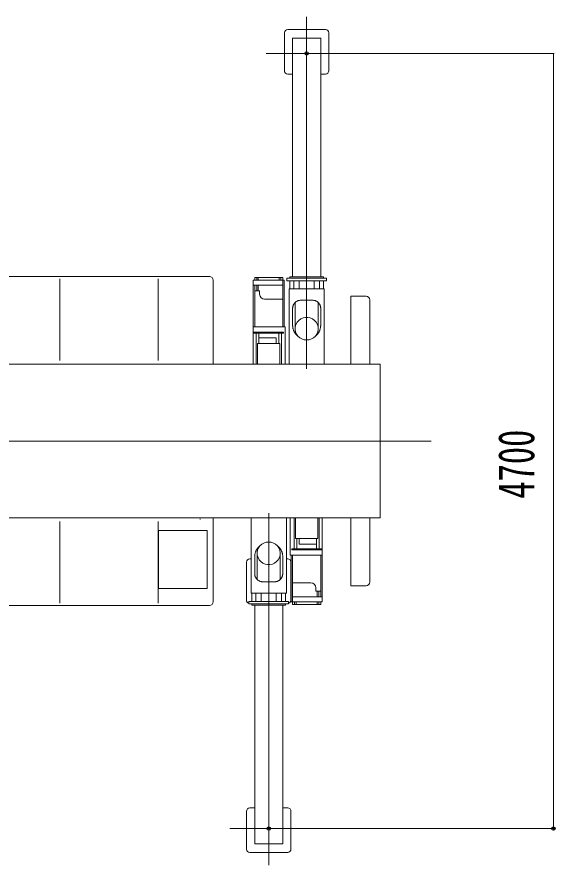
# Model space of a CAD drawing. Units: millimetres, scale not verified. Extents: x -25692 to 24490, y -16109 to 16085.
# Drawn here: x -21883 to -18621, y 9726 to 14868 of the extents above; entities that cross this region are included whole.
import ezdxf
from ezdxf.enums import TextEntityAlignment as Align

# ---------------------------------------------------------------- set-up
doc = ezdxf.new("R2010")
doc.units = ezdxf.units.MM
doc.header["$LTSCALE"] = 40
doc.header["$PDMODE"] = 32
doc.header["$PDSIZE"] = 20
doc.layers.add('0-0_0', color=7, linetype='Continuous', lineweight=18)
doc.layers.add('0-1_DEFPOINTS', color=7, linetype='Continuous')
doc.styles.add('ＭＳ ゴシック', font='')
doc.styles.get('ＭＳ ゴシック').set_extended_font_data('MS Gothic')

# ---------------------------------------------------------------- blocks, each defined once
blk = doc.blocks.new('D8')
at = {"layer": '0-0_0'}
for p, q in [((25603.66, 46262.5), (27102.42, 46262.5)), ((27097.92, 46258.3), (27097.92, 41566.7)), ((25373.66, 41562.5), (27102.42, 41562.5))]:
    blk.add_line(p, q, dxfattribs=at)
for points in [[(27097.22, 46258.3), (27098.62, 46258.3), (27097.92, 46262.5)], [(27097.22, 41566.7), (27098.62, 41566.7), (27097.92, 41562.5)]]:
    blk.add_solid(points, dxfattribs=at)
at = {"layer": '0-1_DEFPOINTS'}
for p in [(25602.1, 46262.5), (25372.1, 41562.5), (27097.92, 41562.5)]:
    blk.add_point(p, dxfattribs=at)
at = {"layer": '0-0_0', "style": 'ＭＳ ゴシック', "width": 0.7}
blk.add_text('4700', height=219.9, rotation=90, dxfattribs=at).set_placement((27047.92, 43562.5), align=Align.BOTTOM_LEFT)

msp = doc.modelspace()

# ---------------------------------------------------------------- linework, layer by layer
at = {"layer": '0-0_0', "color": 4}
for p, q in [((-20126.81, 14868.24), (-20126.81, 12735.84)), ((-20261.81, 14542.34), (-20261.81, 14772.34)), ((-20241.81, 14792.34), (-20011.81, 14792.34)), ((-19991.81, 14542.34), (-19991.81, 14772.34)), ((-20211.81, 13292.34), (-20211.81, 14740.24)), ((-20211.81, 14740.24), (-20041.81, 14740.24)), ((-20041.81, 13292.34), (-20041.81, 14740.24)), ((-20371.41, 14647.34), (-19891.21, 14647.34)), ((-20241.81, 14522.34), (-20211.81, 14522.34)), ((-20041.81, 14522.34), (-20011.81, 14522.34)), ((-20450.31, 13272.34), (-20263.31, 13272.34)), ((-20450.31, 12763.34), (-20450.31, 13272.34)), ((-20441.81, 13272.34), (-20441.81, 13289.34)), ((-20429.81, 13272.34), (-20429.81, 13289.34)), ((-20420.81, 13272.34), (-20420.81, 13289.34)), ((-20292.81, 13272.34), (-20292.81, 13289.34)), ((-20283.81, 13272.34), (-20283.81, 13289.34)), ((-20270.31, 13237.64), (-20270.31, 13272.34)), ((-20263.31, 12989.34), (-20263.31, 13272.34)), ((-20246.81, 13285.34), (-20006.81, 13285.34)), ((-20246.81, 13269.34), (-20246.81, 13285.34)), ((-20246.81, 13269.34), (-20006.81, 13269.34)), ((-20229.31, 13285.34), (-20229.31, 13292.34)), ((-20229.31, 13292.34), (-20024.31, 13292.34)), ((-20229.31, 13220.54), (-20229.31, 13269.34)), ((-20204.31, 13220.54), (-20204.31, 13269.34)), ((-20172.31, 13220.54), (-20172.31, 13269.34)), ((-20081.31, 13220.54), (-20081.31, 13269.34)), ((-20049.31, 13220.54), (-20049.31, 13269.34)), ((-20024.31, 13285.34), (-20024.31, 13292.34)), ((-20024.31, 13220.54), (-20024.31, 13269.34)), ((-20006.81, 13269.34), (-20006.81, 13285.34)), ((-20450.31, 13242.34), (-20270.31, 13242.34)), ((-20441.81, 12989.34), (-20441.81, 13242.34)), ((-20429.81, 13207.34), (-20429.81, 13242.34)), ((-20420.81, 13207.34), (-20420.81, 13242.34)), ((-20271.81, 13237.64), (-20271.81, 13242.34)), ((-20271.81, 12989.34), (-20271.81, 13242.34)), ((-20270.31, 12989.34), (-20270.31, 13242.34)), ((-20233.81, 13220.44), (-20019.81, 13220.44)), ((-20233.81, 13220.44), (-20233.81, 12764.24)), ((-20019.81, 13220.44), (-20019.81, 12764.24)), ((-20441.81, 13207.34), (-20411.81, 13207.34)), ((-20411.81, 13187.34), (-20411.81, 13207.34)), ((-20271.81, 13157.34), (-20381.81, 13157.34)), ((-20196.81, 13135.14), (-20196.81, 12978.24)), ((-20161.81, 13150.74), (-20091.81, 13150.74)), ((-20056.81, 13135.14), (-20056.81, 12978.24)), ((-20211.81, 13101.64), (-20211.81, 12998.44)), ((-20041.81, 13101.64), (-20041.81, 12998.44)), ((-20450.31, 12989.34), (-20256.31, 12989.34)), ((-20256.31, 12763.34), (-20256.31, 12989.34)), ((-20446.81, 12956.34), (-20266.81, 12956.34)), ((-20446.81, 12950.34), (-20446.81, 12956.34)), ((-20446.81, 12950.34), (-20266.81, 12950.34)), ((-20433.31, 12950.34), (-20433.31, 12763.34)), ((-20417.31, 12922.04), (-20417.31, 12950.34)), ((-20312.31, 12922.04), (-20417.31, 12922.04)), ((-20417.31, 12922.04), (-20417.31, 12888.54)), ((-20312.31, 12922.04), (-20312.31, 12888.54)), ((-20296.31, 12902.34), (-20296.31, 12950.34)), ((-20280.31, 12902.34), (-20280.31, 12950.34)), ((-20266.81, 12950.34), (-20266.81, 12956.34)), ((-20424.31, 12888.54), (-20424.31, 12763.34)), ((-20424.31, 12888.54), (-20289.31, 12888.54)), ((-20296.31, 12902.34), (-20296.31, 12888.54)), ((-20289.31, 12888.54), (-20289.31, 12763.34)), ((-20280.31, 12902.34), (-20280.31, 12763.34)), ((-20463.81, 11374.24), (-20463.81, 11830.34)), ((-20356.81, 9726.44), (-20356.81, 11858.84)), ((-20249.81, 11374.24), (-20249.81, 11830.34)), ((-20227.31, 11831.34), (-20227.31, 11605.24)), ((-20203.31, 11692.34), (-20203.31, 11831.34)), ((-20194.31, 11706.04), (-20194.31, 11831.34)), ((-20059.31, 11706.04), (-20059.31, 11831.34)), ((-20050.31, 11644.24), (-20050.31, 11831.34)), ((-20033.31, 11831.34), (-20033.31, 11322.24)), ((-20203.31, 11692.34), (-20203.31, 11644.24)), ((-20059.31, 11706.04), (-20194.31, 11706.04)), ((-20187.31, 11692.34), (-20187.31, 11706.04)), ((-20187.31, 11692.34), (-20187.31, 11644.24)), ((-20171.31, 11672.54), (-20171.31, 11706.04)), ((-20171.31, 11672.54), (-20066.31, 11672.54)), ((-20066.31, 11672.54), (-20066.31, 11706.04)), ((-20066.31, 11672.54), (-20066.31, 11644.24)), ((-20036.81, 11644.24), (-20216.81, 11644.24)), ((-20216.81, 11644.24), (-20216.81, 11638.24)), ((-20036.81, 11638.24), (-20216.81, 11638.24)), ((-20036.81, 11644.24), (-20036.81, 11638.24)), ((-20463.81, 11582.74), (-20471.81, 11582.74)), ((-20441.81, 11493.04), (-20441.81, 11596.24)), ((-20426.81, 11459.54), (-20426.81, 11616.34)), ((-20286.81, 11459.54), (-20286.81, 11616.34)), ((-20271.81, 11493.04), (-20271.81, 11596.24)), ((-20241.81, 11582.74), (-20249.81, 11582.74)), ((-20033.31, 11605.24), (-20227.31, 11605.24)), ((-20220.31, 11605.24), (-20220.31, 11322.24)), ((-20213.31, 11605.24), (-20213.31, 11352.24)), ((-20211.81, 11605.24), (-20211.81, 11352.24)), ((-20041.81, 11605.24), (-20041.81, 11352.24)), ((-20491.81, 11562.74), (-20491.81, 11332.74)), ((-20221.81, 11562.74), (-20221.81, 11332.74)), ((-20321.81, 11443.84), (-20391.81, 11443.84)), ((-20211.81, 11437.34), (-20101.81, 11437.34)), ((-20249.81, 11374.24), (-20463.81, 11374.24)), ((-20459.31, 11374.14), (-20459.31, 11325.24)), ((-20434.31, 11374.14), (-20434.31, 11325.24)), ((-20402.31, 11374.14), (-20402.31, 11325.24)), ((-20311.31, 11374.14), (-20311.31, 11325.24)), ((-20279.31, 11374.14), (-20279.31, 11325.24)), ((-20254.31, 11374.14), (-20254.31, 11325.24)), ((-20071.81, 11407.34), (-20071.81, 11387.34)), ((-20041.81, 11387.34), (-20071.81, 11387.34)), ((-20062.81, 11387.34), (-20062.81, 11352.24)), ((-20053.81, 11387.34), (-20053.81, 11352.24)), ((-20236.81, 11325.24), (-20476.81, 11325.24)), ((-20476.81, 11325.24), (-20476.81, 11309.24)), ((-20236.81, 11325.24), (-20236.81, 11309.24)), ((-20033.31, 11322.24), (-20220.31, 11322.24)), ((-20213.31, 11357.04), (-20213.31, 11322.24)), ((-20033.31, 11352.24), (-20213.31, 11352.24)), ((-20211.81, 11357.04), (-20211.81, 11352.24)), ((-20199.81, 11322.24), (-20199.81, 11305.24)), ((-20190.81, 11322.24), (-20190.81, 11305.24)), ((-20062.81, 11322.24), (-20062.81, 11305.24)), ((-20053.81, 11322.24), (-20053.81, 11305.24)), ((-20041.81, 11322.24), (-20041.81, 11305.24)), ((-20236.81, 11309.24), (-20476.81, 11309.24)), ((-20459.31, 11309.24), (-20459.31, 11302.24)), ((-20254.31, 11302.24), (-20459.31, 11302.24)), ((-20441.81, 11302.24), (-20441.81, 9854.44)), ((-20271.81, 11302.24), (-20271.81, 9854.44)), ((-20254.31, 11309.24), (-20254.31, 11302.24)), ((-20491.81, 10052.34), (-20491.81, 9822.34)), ((-20441.81, 10072.34), (-20471.81, 10072.34)), ((-20241.81, 10072.34), (-20271.81, 10072.34)), ((-20221.81, 10052.34), (-20221.81, 9822.34)), ((-20112.21, 9947.34), (-20592.41, 9947.34)), ((-20271.81, 9854.44), (-20441.81, 9854.44)), ((-20241.81, 9802.34), (-20471.81, 9802.34))]:
    msp.add_line(p, q, dxfattribs=at)
at = {"layer": '0-0_0'}
for p, q in [((-20715.81, 13294.64), (-21953.81, 13294.64)), ((-21623.11, 12785.04), (-21623.11, 13279.64)), ((-21026.31, 12785.04), (-21026.31, 13279.64)), ((-20693.51, 12763.34), (-20693.51, 13272.34)), ((-19858.11, 13174.74), (-19765.81, 13174.74)), ((-19858.11, 12763.34), (-19858.11, 13174.74)), ((-19743.51, 12763.34), (-19743.51, 13152.44)), ((-25276.81, 12763.34), (-19681.81, 12763.34)), ((-19681.81, 12763.34), (-19681.81, 11831.34)), ((-25692.21, 12297.34), (-19372.01, 12297.34)), ((-20693.51, 11831.34), (-20693.51, 11322.34)), ((-19743.51, 11831.34), (-19743.51, 11442.24)), ((-21623.11, 11809.64), (-21623.11, 11315.04)), ((-21026.31, 11809.64), (-21026.31, 11315.04)), ((-20771.61, 11824.64), (-20771.61, 11822.34)), ((-21025.51, 11754.04), (-21025.51, 11404.04)), ((-21025.51, 11404.04), (-20730.51, 11404.04)), ((-20715.71, 11300.04), (-21956.81, 11300.04))]:
    msp.add_line(p, q, dxfattribs=at)
at = {"layer": '0-0_0', "color": 4}
for points in [[(-20271.81, 13272.34), (-20271.81, 13289.34), (-20441.81, 13289.34)], [(-20161.81, 13150.74), (-20164.41, 13150.74), (-20167.11, 13150.54), (-20169.81, 13150.14), (-20172.41, 13149.64), (-20175.01, 13149.04), (-20177.61, 13148.24), (-20180.11, 13147.34), (-20182.61, 13146.34), (-20185.01, 13145.14), (-20187.41, 13143.84), (-20189.71, 13142.44), (-20191.91, 13140.84), (-20194.01, 13139.24), (-20196.01, 13137.44), (-20197.91, 13135.64), (-20199.71, 13133.64), (-20201.41, 13131.54), (-20203.01, 13129.34), (-20204.51, 13127.14), (-20205.91, 13124.84), (-20207.11, 13122.44), (-20208.21, 13119.94), (-20209.11, 13117.44), (-20209.91, 13114.84), (-20210.61, 13112.24), (-20211.11, 13109.64), (-20211.51, 13106.94), (-20211.71, 13104.34), (-20211.81, 13101.64)], [(-20041.81, 13101.64), (-20041.81, 13104.34), (-20042.11, 13107.04), (-20042.41, 13109.64), (-20042.91, 13112.24), (-20043.61, 13114.84), (-20044.41, 13117.44), (-20045.41, 13119.94), (-20046.51, 13122.44), (-20047.71, 13124.84), (-20049.01, 13127.14), (-20050.51, 13129.34), (-20052.11, 13131.54), (-20053.81, 13133.64), (-20055.61, 13135.54), (-20057.51, 13137.44), (-20059.51, 13139.24), (-20061.71, 13140.84), (-20063.91, 13142.44), (-20066.11, 13143.84), (-20068.51, 13145.14), (-20070.91, 13146.34), (-20073.41, 13147.34), (-20075.91, 13148.24), (-20078.51, 13149.04), (-20081.11, 13149.64), (-20083.71, 13150.14), (-20086.41, 13150.54), (-20089.11, 13150.74), (-20091.81, 13150.74)], [(-20211.81, 12998.44), (-20211.71, 12995.74), (-20211.61, 12993.14), (-20211.41, 12990.44), (-20211.11, 12987.84), (-20210.71, 12985.14), (-20210.21, 12982.54), (-20209.71, 12979.94), (-20209.01, 12977.34), (-20208.31, 12974.84), (-20207.51, 12972.34), (-20206.61, 12969.84), (-20205.71, 12967.34), (-20204.61, 12964.84), (-20203.51, 12962.44), (-20202.31, 12960.14), (-20201.01, 12957.74), (-20199.71, 12955.44), (-20198.31, 12953.24), (-20196.81, 12951.04), (-20195.21, 12948.84), (-20193.61, 12946.74), (-20191.91, 12944.74), (-20190.21, 12942.74), (-20188.31, 12940.84), (-20186.51, 12938.94), (-20184.51, 12937.14), (-20182.51, 12935.34), (-20180.51, 12933.64), (-20178.41, 12932.04)], [(-20075.11, 12932.04), (-20073.01, 12933.64), (-20071.01, 12935.34), (-20069.01, 12937.14), (-20067.11, 12938.94), (-20065.21, 12940.84), (-20063.41, 12942.74), (-20061.61, 12944.74), (-20059.91, 12946.74), (-20058.31, 12948.84), (-20056.71, 12951.04), (-20055.31, 12953.24), (-20053.81, 12955.44), (-20052.51, 12957.74), (-20051.21, 12960.14), (-20050.01, 12962.44), (-20048.91, 12964.84), (-20047.91, 12967.34), (-20046.91, 12969.84), (-20046.01, 12972.34), (-20045.21, 12974.84), (-20044.51, 12977.44), (-20043.91, 12979.94), (-20043.31, 12982.54), (-20042.81, 12985.14), (-20042.41, 12987.84), (-20042.11, 12990.44), (-20041.91, 12993.14), (-20041.81, 12995.74), (-20041.81, 12998.44)], [(-20408.41, 11662.64), (-20410.51, 11661.04), (-20412.61, 11659.34), (-20414.61, 11657.54), (-20416.51, 11655.74), (-20418.41, 11653.84), (-20420.21, 11651.94), (-20421.91, 11649.94), (-20423.61, 11647.84), (-20425.31, 11645.74), (-20426.81, 11643.64), (-20428.31, 11641.44), (-20429.71, 11639.14), (-20431.11, 11636.84), (-20432.31, 11634.54), (-20433.51, 11632.14), (-20434.71, 11629.74), (-20435.71, 11627.34), (-20436.71, 11624.84), (-20437.61, 11622.34), (-20438.41, 11619.84), (-20439.11, 11617.24), (-20439.71, 11614.64), (-20440.31, 11612.04), (-20440.71, 11609.44), (-20441.11, 11606.84), (-20441.41, 11604.14), (-20441.61, 11601.54), (-20441.81, 11598.84), (-20441.81, 11596.24)], [(-20271.81, 11596.24), (-20271.81, 11598.84), (-20272.01, 11601.54), (-20272.21, 11604.14), (-20272.51, 11606.84), (-20272.91, 11609.44), (-20273.31, 11612.04), (-20273.91, 11614.64), (-20274.51, 11617.24), (-20275.31, 11619.84), (-20276.11, 11622.34), (-20276.91, 11624.84), (-20277.91, 11627.34), (-20278.91, 11629.74), (-20280.11, 11632.14), (-20281.31, 11634.54), (-20282.51, 11636.84), (-20283.91, 11639.14), (-20285.31, 11641.44), (-20286.81, 11643.64), (-20288.31, 11645.74), (-20290.01, 11647.84), (-20291.71, 11649.94), (-20293.41, 11651.94), (-20295.21, 11653.84), (-20297.11, 11655.74), (-20299.01, 11657.54), (-20301.01, 11659.34), (-20303.11, 11660.94), (-20305.21, 11662.64)], [(-20441.81, 11493.04), (-20441.71, 11490.34), (-20441.51, 11487.64), (-20441.11, 11484.94), (-20440.61, 11482.34), (-20440.01, 11479.74), (-20439.11, 11477.14), (-20438.21, 11474.64), (-20437.11, 11472.24), (-20435.91, 11469.84), (-20434.61, 11467.54), (-20433.11, 11465.24), (-20431.51, 11463.14), (-20429.81, 11461.04), (-20428.01, 11459.04), (-20426.01, 11457.14), (-20424.01, 11455.44), (-20421.91, 11453.74), (-20419.71, 11452.24), (-20417.41, 11450.74), (-20415.11, 11449.54), (-20412.71, 11448.34), (-20410.21, 11447.24), (-20407.61, 11446.34), (-20405.11, 11445.64), (-20402.51, 11444.94), (-20399.81, 11444.44), (-20397.21, 11444.14), (-20394.51, 11443.94), (-20391.81, 11443.84)], [(-20321.81, 11443.84), (-20319.11, 11443.94), (-20316.41, 11444.14), (-20313.81, 11444.44), (-20311.11, 11444.94), (-20308.51, 11445.64), (-20306.01, 11446.34), (-20303.41, 11447.24), (-20301.01, 11448.34), (-20298.51, 11449.44), (-20296.21, 11450.74), (-20293.91, 11452.24), (-20291.71, 11453.74), (-20289.61, 11455.44), (-20287.61, 11457.14), (-20285.71, 11459.04), (-20283.81, 11461.04), (-20282.11, 11463.04), (-20280.51, 11465.24), (-20279.11, 11467.54), (-20277.71, 11469.84), (-20276.51, 11472.24), (-20275.41, 11474.64), (-20274.51, 11477.14), (-20273.71, 11479.74), (-20273.01, 11482.34), (-20272.51, 11484.94), (-20272.11, 11487.64), (-20271.91, 11490.34), (-20271.81, 11493.04)], [(-20211.81, 11322.24), (-20211.81, 11305.24), (-20041.81, 11305.24)]]:
    msp.add_lwpolyline(points, dxfattribs=at)
for points in [[(-20126.81, 12909.74), (-20111.91, 12911.34), (-20097.61, 12916.04), (-20084.71, 12923.54), (-20073.71, 12933.64), (-20065.11, 12945.94), (-20059.41, 12959.74), (-20056.91, 12974.54), (-20057.71, 12989.44), (-20061.81, 13003.84), (-20069.01, 13016.94), (-20078.91, 13028.24), (-20091.01, 13037.14), (-20104.61, 13043.24), (-20119.31, 13046.34), (-20134.21, 13046.34), (-20148.91, 13043.24), (-20162.61, 13037.14), (-20174.61, 13028.24), (-20184.51, 13016.94), (-20191.71, 13003.84), (-20195.81, 12989.44), (-20196.71, 12974.54), (-20194.21, 12959.74), (-20188.51, 12945.94), (-20179.91, 12933.64), (-20168.81, 12923.54), (-20155.91, 12916.04), (-20141.61, 12911.34)], [(-20356.81, 11684.84), (-20371.71, 11683.24), (-20385.91, 11678.64), (-20398.91, 11671.14), (-20409.91, 11660.94), (-20418.51, 11648.74), (-20424.21, 11634.84), (-20426.71, 11620.14), (-20425.91, 11605.14), (-20421.71, 11590.74), (-20414.51, 11577.64), (-20404.71, 11566.44), (-20392.61, 11557.54), (-20378.91, 11551.44), (-20364.31, 11548.34), (-20349.31, 11548.34), (-20334.71, 11551.44), (-20321.01, 11557.54), (-20308.91, 11566.44), (-20299.11, 11577.64), (-20291.91, 11590.74), (-20287.71, 11605.14), (-20286.91, 11620.14), (-20289.41, 11634.84), (-20295.11, 11648.74), (-20303.71, 11660.94), (-20314.71, 11671.14), (-20327.71, 11678.64), (-20341.91, 11683.24)]]:
    msp.add_lwpolyline(points, close=True, dxfattribs=at)
at = {"layer": '0-0_0'}
for points in [[(-25276.81, 12763.34), (-25276.81, 11831.34), (-19681.81, 11831.34)], [(-19858.11, 11831.34), (-19858.11, 11419.94), (-19765.81, 11419.94)], [(-21025.51, 11754.04), (-20730.51, 11754.04), (-20730.51, 11404.04)]]:
    msp.add_lwpolyline(points, dxfattribs=at)
at = {"layer": '0-0_0', "color": 4}
for centre, radius, start, end in [((-20241.81, 14772.34), 20, 90, 178.568), ((-20011.81, 14772.34), 20, 360, 90), ((-20241.81, 14542.34), 20, 180, 270), ((-20011.81, 14542.34), 20, 270, 360), ((-20381.81, 13187.34), 30, 180, 270), ((-20471.81, 11562.74), 20, 90, 180), ((-20241.81, 11562.74), 20, 0, 90), ((-20101.81, 11407.34), 30, 360, 90), ((-20471.81, 11332.74), 20, 180, 255.523), ((-20241.81, 11332.74), 20, 284.4779, 358.56798), ((-20471.81, 10052.34), 20, 90, 180), ((-20241.81, 10052.34), 20, 0, 90), ((-20471.81, 9822.34), 20, 180, 270), ((-20241.81, 9822.34), 20, 270, 358.56798)]:
    msp.add_arc(centre, radius, start, end, dxfattribs=at)
at = {"layer": '0-0_0'}
for centre, start, end in [((-20715.81, 13272.34), 359.99999, 90), ((-19765.81, 13152.44), 359.99998, 90), ((-19765.81, 11442.24), 270, 0.00002), ((-20715.81, 11322.34), 270, 0.00001)]:
    msp.add_arc(centre, 22.3, start, end, dxfattribs=at)
at = {"layer": '0-0_0', "color": 1}
for p in [(-20126.81, 14647.34), (-20356.81, 9947.34)]:
    msp.add_point(p, dxfattribs=at)

# ---------------------------------------------------------------- block references
at = {"layer": '0-0_0'}
msp.add_blockref('D8', (-45728.91, -31615.16), dxfattribs=at)

doc.saveas('drawing.dxf')
